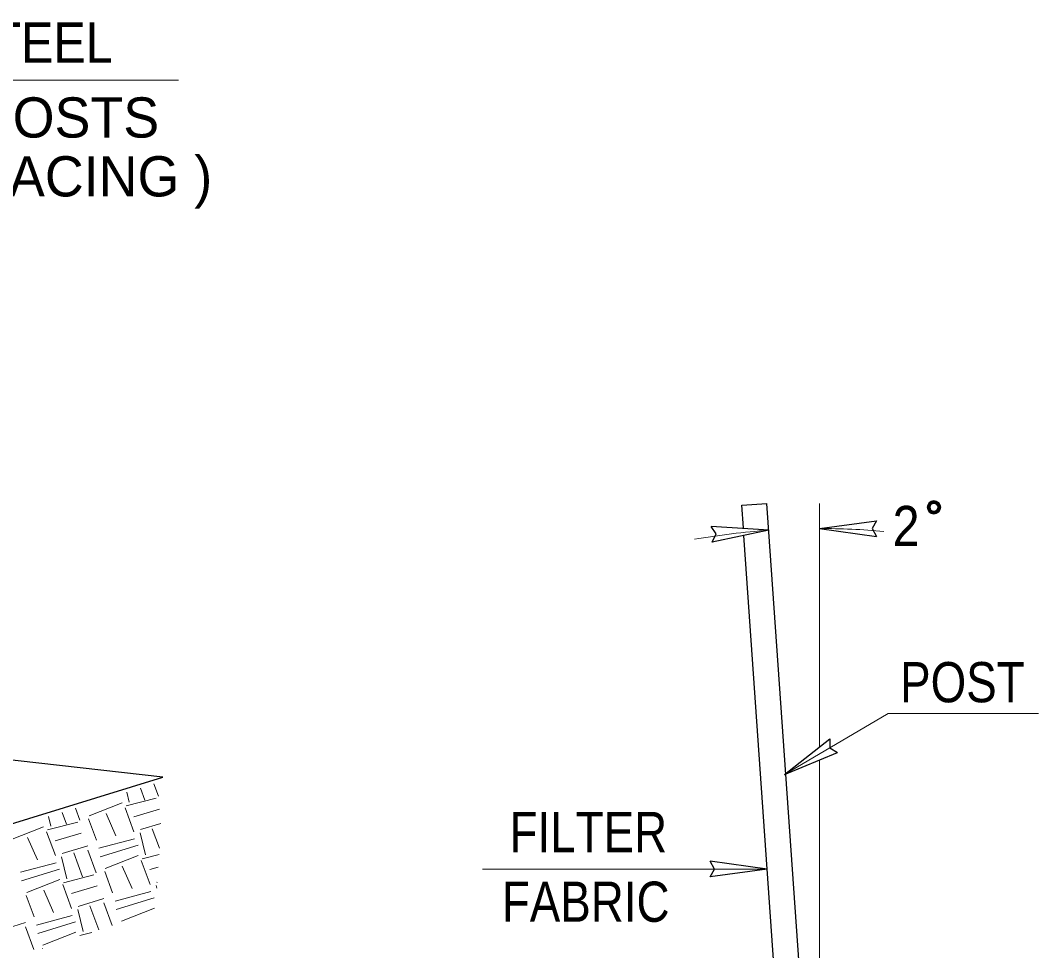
# Model space of a CAD drawing. Extents: x 455 to 827, y 69 to 339.
# Drawn here: x 671.09 to 701.15, y 141.84 to 169.31 of the extents above; entities that cross this region are included whole.
import ezdxf

# ---------------------------------------------------------------- set-up
doc = ezdxf.new("R2010")
doc.units = 0
doc.header["$LTSCALE"] = 0.48
doc.linetypes.add('LONG_DASHED', pattern=[7.5, 6, -1.5])
doc.layers.add('1', color=7, linetype='Continuous', lineweight=13)

msp = doc.modelspace()

# ---------------------------------------------------------------- linework, layer by layer
at = {"layer": '1', "lineweight": 25}
for p, q in [((692.3853, 154.9986), (693.1278, 155.0481)), ((692.4322, 154.3258), (692.3853, 154.9986)), ((694.6808, 132.7792), (693.1278, 155.0481)), ((694.6781, 154.3047), (696.3641, 154.5364)), ((693.1798, 154.2542), (691.4818, 154.368)), ((693.1798, 154.2542), (691.5139, 153.9058)), ((694.6781, 154.3047), (696.3641, 154.0731)), ((693.9322, 132.7792), (692.4477, 154.1011)), ((675.2922, 146.9608), (662.0895, 148.4433)), ((693.6435, 147.0409), (694.9805, 148.0939)), ((693.6435, 147.0409), (695.215, 147.6942)), ((662.4925, 143.0238), (675.2922, 146.9608)), ((693.1335, 144.2449), (691.4476, 144.4765)), ((693.1335, 144.2449), (691.4476, 144.0132))]:
    msp.add_line(p, q, dxfattribs=at)
at = {"layer": '1'}
for p, q in [((694.6808, 147.8579), (694.6808, 155.0481)), ((694.6808, 136.1638), (694.6808, 147.4722)), ((684.7251, 144.2447), (693.1339, 144.2447))]:
    msp.add_line(p, q, dxfattribs=at)
at = {"layer": '1', "linetype": 'LONG_DASHED'}
for p, q in [((675.0302, 146.7637), (675.1636, 146.4042)), ((674.2313, 146.5153), (674.3, 146.2275)), ((674.6324, 146.64), (674.7641, 146.282)), ((673.1135, 145.821), (674.0881, 146.2063)), ((675.096, 146.3398), (674.2046, 146.1109)), ((672.3187, 145.9205), (672.4463, 145.5734)), ((672.7165, 146.0443), (672.8459, 145.6956)), ((673.6175, 145.8878), (673.9052, 145.2328)), ((674.1769, 146.0588), (674.4367, 145.3517)), ((675.1937, 146.0201), (674.4344, 145.788)), ((672.7782, 145.6312), (671.8869, 145.4023)), ((671.9163, 145.7954), (671.9823, 145.5189)), ((673.0979, 145.7288), (673.3334, 145.1017)), ((675.2357, 145.5959), (674.6365, 145.4127)), ((670.7958, 145.1124), (671.7703, 145.4977)), ((671.8592, 145.3502), (672.119, 144.6431)), ((672.876, 145.3115), (672.1168, 145.0794)), ((674.6211, 145.3207), (674.7764, 144.6691)), ((674.9807, 145.4307), (675.1898, 144.8613)), ((671.2998, 145.1792), (671.5874, 144.5242)), ((673.0781, 144.9363), (672.3188, 144.7042)), ((673.4067, 144.8621), (674.4579, 145.1396)), ((673.44, 144.61), (674.5589, 144.9522)), ((672.3032, 144.6121), (672.4588, 143.9605)), ((672.6628, 144.7221), (672.9228, 144.0149)), ((673.0748, 144.8042), (673.3224, 144.1372)), ((673.59, 144.2627), (674.5645, 144.6479)), ((675.1786, 144.6802), (674.6811, 144.5525)), ((671.089, 144.1535), (672.1402, 144.431)), ((674.094, 144.3293), (674.3815, 143.6744)), ((674.6534, 144.5003), (674.9132, 143.7933)), ((671.1223, 143.9014), (672.2412, 144.2436)), ((673.2547, 144.0728), (672.3634, 143.8439)), ((673.5744, 144.1705), (673.8099, 143.5433)), ((675.1551, 144.3042), (674.9108, 144.2296)), ((671.2722, 143.554), (672.2469, 143.9392)), ((672.3357, 143.7918), (672.5955, 143.0847)), ((673.3524, 143.7531), (672.5932, 143.521)), ((675.0974, 143.7622), (675.1163, 143.6835)), ((675.1273, 143.8587), (675.1129, 143.8543)), ((671.2567, 143.4619), (671.4921, 142.8347)), ((671.7762, 143.6207), (672.0638, 142.9657)), ((673.8832, 143.3036), (674.9343, 143.5812)), ((673.5545, 143.3778), (672.7953, 143.1457)), ((673.1393, 143.1637), (673.3993, 142.4565)), ((673.5512, 143.2457), (673.7989, 142.5787)), ((673.9165, 143.0515), (675.0354, 143.3937)), ((671.5654, 142.595), (672.6167, 142.8726)), ((672.7798, 143.0537), (672.9352, 142.4021)), ((674.0665, 142.7043), (675.041, 143.0895)), ((671.2368, 142.6693), (670.4775, 142.4372)), ((671.2336, 142.5372), (671.4812, 141.8702)), ((671.5988, 142.3429), (672.7177, 142.6852)), ((671.7487, 141.9955), (672.7233, 142.3808)), ((673.1918, 142.3758), (672.8398, 142.2855)), ((673.1923, 142.3761), (673.1918, 142.3758)), ((673.1929, 142.3762), (673.1923, 142.3761)), ((673.1934, 142.3764), (673.1929, 142.3762)), ((673.1936, 142.3765), (673.1934, 142.3764)), ((673.1942, 142.3767), (673.1936, 142.3765)), ((673.1944, 142.3767), (673.1942, 142.3767)), ((673.1947, 142.3767), (673.1944, 142.3767)), ((673.1949, 142.3768), (673.1947, 142.3767)), ((673.1952, 142.377), (673.1949, 142.3768)), ((671.7331, 141.9035), (671.7355, 141.8972))]:
    msp.add_line(p, q, dxfattribs=at)
at = {"layer": '1'}
for points in [[(675.7588, 167.5466), (655.0343, 167.5466), (641.9562, 163.7268)], [(693.6428, 147.0415), (696.7088, 148.8402), (701.1493, 148.8402)]]:
    msp.add_lwpolyline(points, dxfattribs=at)
at = {"layer": '1', "lineweight": 25}
for points in [[(696.3641, 154.5364), (696.2337, 154.3023), (696.3641, 154.0731)], [(691.5139, 153.9058), (691.6277, 154.1484), (691.4818, 154.368)], [(694.9805, 148.0939), (694.9864, 147.8261), (695.215, 147.6942)], [(691.4476, 144.0132), (691.5779, 144.2473), (691.4476, 144.4765)]]:
    msp.add_lwpolyline(points, dxfattribs=at)
at = {"layer": '1'}
for radius in [0.1995, 0.1876, 0.1729, 0.1547, 0.1487, 0.1475, 0.1353, 0.1126]:
    msp.add_circle((698.0583, 154.9319), radius, dxfattribs=at)
for start, end in [(93.98944, 99.87985), (84.93069, 90)]:
    msp.add_arc((694.6777, 132.7793), 21.5263, start, end, dxfattribs=at)

# ---------------------------------------------------------------- texts
for s, width, p in [("42'' (MIN.) STEEL", 0.9, (662.3787, 168.0626)), ('2', 0.9, (696.8386, 153.7849)), ('POST', 0.85, (697.0599, 149.1732)), ('FILTER ', 0.85, (685.5286, 144.7462)), ('FABRIC', 0.85, (685.3003, 142.689))]:
    msp.add_text(s, height=1.188, dxfattribs=dict(at, width=width)).set_placement(p)
for s, p in [('OR WOOD POSTS', (661.4148, 165.8516)), ("( MAX. 60'' SPACING )", (660.5187, 164.1134))]:
    msp.add_text(s, height=1.188, dxfattribs=at).set_placement(p)

doc.saveas('drawing.dxf')
